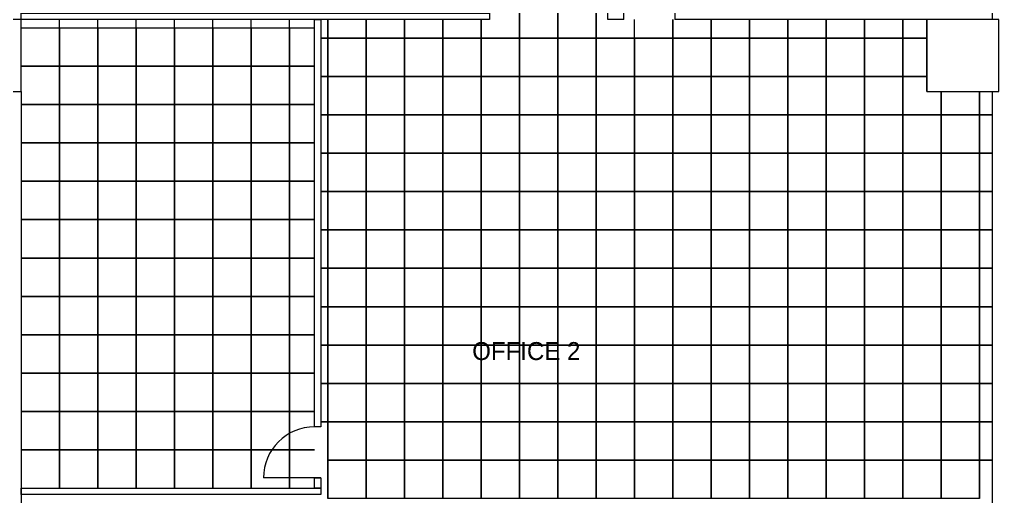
# Model space of a CAD drawing. Header units: millimetres. Extents: x 6000 to 109346, y -40506 to 46154.
# Drawn here: x 79883 to 95159, y 24026 to 31488 of the extents above; entities that cross this region are included whole.
import ezdxf

# ---------------------------------------------------------------- set-up
doc = ezdxf.new("R2010")
doc.units = ezdxf.units.MM
doc.layers.add('ARCH', color=7, linetype='Continuous', lineweight=5, true_color=0xa0a0a0)
doc.layers.add('Ceiling Grid', color=7, linetype='Continuous', lineweight=5, true_color=0xd2d2d2)

msp = doc.modelspace()

# ---------------------------------------------------------------- linework, layer by layer
at = {"layer": 'ARCH', "lineweight": 15}
for p, q in [((79908.4, 31488.1), (79908.4, 36595.6)), ((89090.9, 31488.1), (89090.9, 36595.6)), ((95109.3, 36595.6), (95109.3, 31488.1)), ((89341.7, 31488.1), (89341.7, 32388.1)), ((89341.7, 31488.1), (89090.9, 31488.1)), ((90141.7, 31588.1), (90141.7, 31488.1)), ((95090.9, 31488.1), (90141.7, 31488.1)), ((94084.3, 30363.1), (94084.3, 31488.1)), ((79908.4, 30363.1), (79908.4, 17050.6)), ((95109.3, 30363.1), (95109.3, 17050.6)), ((84601.9, 24316.3), (83701.9, 24316.3))]:
    msp.add_line(p, q, dxfattribs=at)
for points in [[(78783.4, 30363.1), (79908.4, 30363.1), (79908.4, 31488.1), (78783.4, 31488.1)], [(79908.4, 31588.1), (87239.6, 31588.1), (87239.6, 31488.1), (79908.4, 31488.1)], [(84501.9, 25116.3), (84501.9, 31488.1), (84601.9, 31488.1), (84601.9, 25116.3)], [(94084.3, 30363.1), (95209.3, 30363.1), (95209.3, 31488.1), (94084.3, 31488.1)], [(84501.9, 24316.3), (84601.9, 24316.3), (84601.9, 24156.9), (84501.9, 24156.9)], [(79908.4, 24156.9), (84601.9, 24156.9), (84601.9, 24056.9), (79908.4, 24056.9)]]:
    msp.add_lwpolyline(points, close=True, dxfattribs=at)
msp.add_arc((84501.9, 24316.3), 800, 90, 180, dxfattribs=at)
at = {"layer": 'Ceiling Grid', "lineweight": 15}
for p, q in [((88908.4, 31195.6), (88908.4, 31795.6)), ((80508.4, 31356.9), (80508.4, 31488.1)), ((81108.4, 31356.9), (81108.4, 31488.1)), ((81708.4, 31356.9), (81708.4, 31488.1)), ((82308.4, 31356.9), (82308.4, 31488.1)), ((82908.4, 31356.9), (82908.4, 31488.1)), ((83508.4, 31356.9), (83508.4, 31488.1)), ((84108.4, 31356.9), (84108.4, 31488.1)), ((84708.4, 31488.1), (84708.4, 31195.6)), ((89508.4, 31195.6), (89508.4, 31488.1)), ((90108.4, 31488.1), (90108.4, 31195.6)), ((90108.4, 31195.6), (90108.4, 31488.1)), ((90708.4, 31488.1), (90708.4, 31195.6)), ((90708.4, 31195.6), (90708.4, 31488.1)), ((91308.4, 31488.1), (91308.4, 31195.6)), ((91308.4, 31195.6), (91308.4, 31488.1)), ((91908.4, 31488.1), (91908.4, 31195.6)), ((91908.4, 31195.6), (91908.4, 31488.1)), ((92508.4, 31488.1), (92508.4, 31195.6)), ((92508.4, 31195.6), (92508.4, 31488.1)), ((93108.4, 31488.1), (93108.4, 31195.6)), ((93108.4, 31195.6), (93108.4, 31488.1)), ((93708.4, 31488.1), (93708.4, 31195.6)), ((93708.4, 31195.6), (93708.4, 31488.1)), ((79908.4, 31356.9), (80508.4, 31356.9)), ((80508.4, 31356.9), (80508.4, 30756.9)), ((84108.4, 31356.9), (84501.9, 31356.9)), ((84108.4, 30756.9), (84108.4, 31356.9)), ((84708.4, 31195.6), (84601.9, 31195.6)), ((84601.9, 31195.6), (84708.4, 31195.6)), ((84708.4, 31195.6), (84601.9, 31195.6)), ((84601.9, 31195.6), (84708.4, 31195.6)), ((84708.4, 31195.6), (84708.4, 30595.6)), ((84708.4, 31195.6), (84708.4, 30595.6)), ((89508.4, 31195.6), (88908.4, 31195.6)), ((90108.4, 31195.6), (89508.4, 31195.6)), ((90708.4, 31195.6), (90108.4, 31195.6)), ((91308.4, 31195.6), (90708.4, 31195.6)), ((91908.4, 31195.6), (91308.4, 31195.6)), ((92508.4, 31195.6), (91908.4, 31195.6)), ((93108.4, 31195.6), (92508.4, 31195.6)), ((93708.4, 31195.6), (93108.4, 31195.6)), ((94084.3, 31195.6), (93708.4, 31195.6)), ((93708.4, 31195.6), (94084.3, 31195.6)), ((93708.4, 30595.6), (93708.4, 31195.6)), ((80508.4, 30756.9), (79908.4, 30756.9)), ((79908.4, 30756.9), (80508.4, 30756.9)), ((80508.4, 30756.9), (80508.4, 30156.9)), ((84108.4, 30756.9), (84501.9, 30756.9)), ((84108.4, 30156.9), (84108.4, 30756.9)), ((84501.9, 30756.9), (84108.4, 30756.9)), ((84708.4, 30595.6), (84601.9, 30595.6)), ((84601.9, 30595.6), (84708.4, 30595.6)), ((84708.4, 30595.6), (84601.9, 30595.6)), ((84601.9, 30595.6), (84708.4, 30595.6)), ((84708.4, 30595.6), (84708.4, 29995.6)), ((84708.4, 30595.6), (84708.4, 29995.6)), ((94084.3, 30595.6), (93708.4, 30595.6)), ((94308.4, 29995.6), (94308.4, 30363.1)), ((94908.4, 30363.1), (94908.4, 29995.6)), ((94908.4, 29995.6), (94908.4, 30363.1)), ((80508.4, 30156.9), (79908.4, 30156.9)), ((79908.4, 30156.9), (80508.4, 30156.9)), ((80508.4, 30156.9), (80508.4, 29556.9)), ((84108.4, 30156.9), (84501.9, 30156.9)), ((84108.4, 29556.9), (84108.4, 30156.9)), ((84501.9, 30156.9), (84108.4, 30156.9)), ((84708.4, 29995.6), (84601.9, 29995.6)), ((84601.9, 29995.6), (84708.4, 29995.6)), ((84708.4, 29995.6), (84601.9, 29995.6)), ((84601.9, 29995.6), (84708.4, 29995.6)), ((84708.4, 29995.6), (84708.4, 29395.6)), ((84708.4, 29995.6), (84708.4, 29395.6)), ((94908.4, 29995.6), (94308.4, 29995.6)), ((95109.3, 29995.6), (94908.4, 29995.6)), ((94908.4, 29995.6), (95109.3, 29995.6)), ((94908.4, 29395.6), (94908.4, 29995.6)), ((80508.4, 29556.9), (79908.4, 29556.9)), ((79908.4, 29556.9), (80508.4, 29556.9)), ((80508.4, 29556.9), (80508.4, 28956.9)), ((84108.4, 29556.9), (84501.9, 29556.9)), ((84108.4, 28956.9), (84108.4, 29556.9)), ((84501.9, 29556.9), (84108.4, 29556.9)), ((84708.4, 29395.6), (84601.9, 29395.6)), ((84601.9, 29395.6), (84708.4, 29395.6)), ((84708.4, 29395.6), (84708.4, 28795.6)), ((95109.3, 29395.6), (94908.4, 29395.6)), ((94908.4, 29395.6), (95109.3, 29395.6)), ((94908.4, 28795.6), (94908.4, 29395.6)), ((80508.4, 28956.9), (79908.4, 28956.9)), ((79908.4, 28956.9), (80508.4, 28956.9)), ((80508.4, 28956.9), (80508.4, 28356.9)), ((84108.4, 28956.9), (84501.9, 28956.9)), ((84108.4, 28356.9), (84108.4, 28956.9)), ((84501.9, 28956.9), (84108.4, 28956.9)), ((84708.4, 28795.6), (84601.9, 28795.6)), ((84601.9, 28795.6), (84708.4, 28795.6)), ((84708.4, 28795.6), (84601.9, 28795.6)), ((84601.9, 28795.6), (84708.4, 28795.6)), ((84708.4, 28795.6), (84708.4, 28195.6)), ((84708.4, 28795.6), (84708.4, 28195.6)), ((95109.3, 28795.6), (94908.4, 28795.6)), ((94908.4, 28795.6), (95109.3, 28795.6)), ((94908.4, 28195.6), (94908.4, 28795.6)), ((80508.4, 28356.9), (79908.4, 28356.9)), ((79908.4, 28356.9), (80508.4, 28356.9)), ((80508.4, 28356.9), (80508.4, 27756.9)), ((84108.4, 28356.9), (84501.9, 28356.9)), ((84108.4, 27756.9), (84108.4, 28356.9)), ((84501.9, 28356.9), (84108.4, 28356.9)), ((84708.4, 28195.6), (84601.9, 28195.6)), ((84601.9, 28195.6), (84708.4, 28195.6)), ((84708.4, 28195.6), (84601.9, 28195.6)), ((84601.9, 28195.6), (84708.4, 28195.6)), ((84708.4, 28195.6), (84708.4, 27595.6)), ((84708.4, 28195.6), (84708.4, 27595.6)), ((95109.3, 28195.6), (94908.4, 28195.6)), ((94908.4, 28195.6), (95109.3, 28195.6)), ((94908.4, 27595.6), (94908.4, 28195.6)), ((80508.4, 27756.9), (79908.4, 27756.9)), ((79908.4, 27756.9), (80508.4, 27756.9)), ((80508.4, 27756.9), (80508.4, 27156.9)), ((84108.4, 27756.9), (84501.9, 27756.9)), ((84108.4, 27156.9), (84108.4, 27756.9)), ((84501.9, 27756.9), (84108.4, 27756.9)), ((84708.4, 27595.6), (84601.9, 27595.6)), ((84601.9, 27595.6), (84708.4, 27595.6)), ((84708.4, 27595.6), (84601.9, 27595.6)), ((84601.9, 27595.6), (84708.4, 27595.6)), ((84708.4, 27595.6), (84708.4, 26995.6)), ((84708.4, 27595.6), (84708.4, 26995.6)), ((95109.3, 27595.6), (94908.4, 27595.6)), ((94908.4, 27595.6), (95109.3, 27595.6)), ((94908.4, 26995.6), (94908.4, 27595.6)), ((80508.4, 27156.9), (79908.4, 27156.9)), ((79908.4, 27156.9), (80508.4, 27156.9)), ((80508.4, 27156.9), (80508.4, 26556.9)), ((84108.4, 27156.9), (84501.9, 27156.9)), ((84108.4, 26556.9), (84108.4, 27156.9)), ((84501.9, 27156.9), (84108.4, 27156.9)), ((84708.4, 26995.6), (84601.9, 26995.6)), ((84601.9, 26995.6), (84708.4, 26995.6)), ((84708.4, 26995.6), (84708.4, 26395.6)), ((95109.3, 26995.6), (94908.4, 26995.6)), ((94908.4, 26995.6), (95109.3, 26995.6)), ((94908.4, 26395.6), (94908.4, 26995.6)), ((80508.4, 26556.9), (79908.4, 26556.9)), ((79908.4, 26556.9), (80508.4, 26556.9)), ((80508.4, 26556.9), (80508.4, 25956.9)), ((84108.4, 26556.9), (84501.9, 26556.9)), ((84108.4, 25956.9), (84108.4, 26556.9)), ((84501.9, 26556.9), (84108.4, 26556.9)), ((84708.4, 26395.6), (84601.9, 26395.6)), ((84601.9, 26395.6), (84708.4, 26395.6)), ((84708.4, 26395.6), (84708.4, 25795.6)), ((95109.3, 26395.6), (94908.4, 26395.6)), ((94908.4, 26395.6), (95109.3, 26395.6)), ((94908.4, 25795.6), (94908.4, 26395.6)), ((80508.4, 25956.9), (79908.4, 25956.9)), ((79908.4, 25956.9), (80508.4, 25956.9)), ((80508.4, 25956.9), (80508.4, 25356.9)), ((84108.4, 25956.9), (84501.9, 25956.9)), ((84108.4, 25356.9), (84108.4, 25956.9)), ((84501.9, 25956.9), (84108.4, 25956.9)), ((84708.4, 25795.6), (84601.9, 25795.6)), ((84601.9, 25795.6), (84708.4, 25795.6)), ((84708.4, 25795.6), (84708.4, 25195.6)), ((95109.3, 25795.6), (94908.4, 25795.6)), ((94908.4, 25795.6), (95109.3, 25795.6)), ((94908.4, 25195.6), (94908.4, 25795.6)), ((80508.4, 25356.9), (79908.4, 25356.9)), ((79908.4, 25356.9), (80508.4, 25356.9)), ((80508.4, 25356.9), (80508.4, 24756.9)), ((84108.4, 25356.9), (84501.9, 25356.9)), ((84108.4, 24756.9), (84108.4, 25356.9)), ((84501.9, 25356.9), (84108.4, 25356.9)), ((84708.4, 25195.6), (84601.9, 25195.6)), ((84601.9, 25195.6), (84708.4, 25195.6)), ((84708.4, 25195.6), (84708.4, 24595.6)), ((95109.3, 25195.6), (94908.4, 25195.6)), ((94908.4, 25195.6), (95109.3, 25195.6)), ((94908.4, 24595.6), (94908.4, 25195.6)), ((80508.4, 24756.9), (79908.4, 24756.9)), ((79908.4, 24756.9), (80508.4, 24756.9)), ((80508.4, 24756.9), (80508.4, 24156.9)), ((80508.4, 24756.9), (81108.4, 24756.9)), ((80508.4, 24156.9), (80508.4, 24756.9)), ((81108.4, 24756.9), (81708.4, 24756.9)), ((81108.4, 24156.9), (81108.4, 24756.9)), ((81108.4, 24756.9), (81108.4, 24156.9)), ((81708.4, 24756.9), (82308.4, 24756.9)), ((81708.4, 24156.9), (81708.4, 24756.9)), ((81708.4, 24756.9), (81708.4, 24156.9)), ((82308.4, 24756.9), (82908.4, 24756.9)), ((82308.4, 24156.9), (82308.4, 24756.9)), ((82308.4, 24756.9), (82308.4, 24156.9)), ((82908.4, 24756.9), (83508.4, 24756.9)), ((82908.4, 24156.9), (82908.4, 24756.9)), ((82908.4, 24756.9), (82908.4, 24156.9)), ((83508.4, 24756.9), (84108.4, 24756.9)), ((83508.4, 24156.9), (83508.4, 24756.9)), ((83508.4, 24756.9), (83508.4, 24156.9)), ((84108.4, 24756.9), (84501.9, 24756.9)), ((84108.4, 24156.9), (84108.4, 24756.9)), ((84501.9, 24756.9), (84108.4, 24756.9)), ((84108.4, 24756.9), (84108.4, 24156.9)), ((84708.4, 24595.6), (84708.4, 23995.6)), ((95109.3, 24595.6), (94908.4, 24595.6)), ((94908.4, 24595.6), (95109.3, 24595.6)), ((94908.4, 23995.6), (94908.4, 24595.6))]:
    msp.add_line(p, q, dxfattribs=at)
for points in [[(87108.4, 31588.1), (87108.4, 31795.6), (87708.4, 31795.6), (87708.4, 31195.6), (87108.4, 31195.6), (87108.4, 31488.1)], [(85308.4, 31488.1), (85308.4, 31195.6), (84708.4, 31195.6), (84708.4, 31488.1)], [(85908.4, 31488.1), (85908.4, 31195.6), (85308.4, 31195.6), (85308.4, 31488.1)], [(86508.4, 31488.1), (86508.4, 31195.6), (85908.4, 31195.6), (85908.4, 31488.1)], [(87108.4, 31488.1), (87108.4, 31195.6), (86508.4, 31195.6), (86508.4, 31488.1)], [(94308.4, 30363.1), (94308.4, 29995.6), (93708.4, 29995.6), (93708.4, 30595.6), (94084.3, 30595.6)]]:
    msp.add_lwpolyline(points, dxfattribs=at)
for points in [[(87708.4, 31795.6), (88308.4, 31795.6), (88308.4, 31195.6), (87708.4, 31195.6)], [(88308.4, 31795.6), (88908.4, 31795.6), (88908.4, 31195.6), (88308.4, 31195.6)], [(80508.4, 31356.9), (81108.4, 31356.9), (81108.4, 30756.9), (80508.4, 30756.9)], [(81108.4, 31356.9), (81708.4, 31356.9), (81708.4, 30756.9), (81108.4, 30756.9)], [(81708.4, 31356.9), (82308.4, 31356.9), (82308.4, 30756.9), (81708.4, 30756.9)], [(82308.4, 31356.9), (82908.4, 31356.9), (82908.4, 30756.9), (82308.4, 30756.9)], [(82908.4, 31356.9), (83508.4, 31356.9), (83508.4, 30756.9), (82908.4, 30756.9)], [(83508.4, 31356.9), (84108.4, 31356.9), (84108.4, 30756.9), (83508.4, 30756.9)], [(84708.4, 31195.6), (85308.4, 31195.6), (85308.4, 30595.6), (84708.4, 30595.6)], [(85308.4, 31195.6), (85908.4, 31195.6), (85908.4, 30595.6), (85308.4, 30595.6)], [(85908.4, 31195.6), (86508.4, 31195.6), (86508.4, 30595.6), (85908.4, 30595.6)], [(86508.4, 31195.6), (87108.4, 31195.6), (87108.4, 30595.6), (86508.4, 30595.6)], [(87108.4, 31195.6), (87708.4, 31195.6), (87708.4, 30595.6), (87108.4, 30595.6)], [(87708.4, 31195.6), (88308.4, 31195.6), (88308.4, 30595.6), (87708.4, 30595.6)], [(88308.4, 31195.6), (88908.4, 31195.6), (88908.4, 30595.6), (88308.4, 30595.6)], [(88908.4, 31195.6), (89508.4, 31195.6), (89508.4, 30595.6), (88908.4, 30595.6)], [(89508.4, 31195.6), (90108.4, 31195.6), (90108.4, 30595.6), (89508.4, 30595.6)], [(90108.4, 31195.6), (90708.4, 31195.6), (90708.4, 30595.6), (90108.4, 30595.6)], [(90708.4, 31195.6), (91308.4, 31195.6), (91308.4, 30595.6), (90708.4, 30595.6)], [(91308.4, 31195.6), (91908.4, 31195.6), (91908.4, 30595.6), (91308.4, 30595.6)], [(91908.4, 31195.6), (92508.4, 31195.6), (92508.4, 30595.6), (91908.4, 30595.6)], [(92508.4, 31195.6), (93108.4, 31195.6), (93108.4, 30595.6), (92508.4, 30595.6)], [(93108.4, 31195.6), (93708.4, 31195.6), (93708.4, 30595.6), (93108.4, 30595.6)], [(80508.4, 30756.9), (81108.4, 30756.9), (81108.4, 30156.9), (80508.4, 30156.9)], [(81108.4, 30756.9), (81708.4, 30756.9), (81708.4, 30156.9), (81108.4, 30156.9)], [(81708.4, 30756.9), (82308.4, 30756.9), (82308.4, 30156.9), (81708.4, 30156.9)], [(82308.4, 30756.9), (82908.4, 30756.9), (82908.4, 30156.9), (82308.4, 30156.9)], [(82908.4, 30756.9), (83508.4, 30756.9), (83508.4, 30156.9), (82908.4, 30156.9)], [(83508.4, 30756.9), (84108.4, 30756.9), (84108.4, 30156.9), (83508.4, 30156.9)], [(84708.4, 30595.6), (85308.4, 30595.6), (85308.4, 29995.6), (84708.4, 29995.6)], [(85308.4, 30595.6), (85908.4, 30595.6), (85908.4, 29995.6), (85308.4, 29995.6)], [(85908.4, 30595.6), (86508.4, 30595.6), (86508.4, 29995.6), (85908.4, 29995.6)], [(86508.4, 30595.6), (87108.4, 30595.6), (87108.4, 29995.6), (86508.4, 29995.6)], [(87108.4, 30595.6), (87708.4, 30595.6), (87708.4, 29995.6), (87108.4, 29995.6)], [(87708.4, 30595.6), (88308.4, 30595.6), (88308.4, 29995.6), (87708.4, 29995.6)], [(88308.4, 30595.6), (88908.4, 30595.6), (88908.4, 29995.6), (88308.4, 29995.6)], [(88908.4, 30595.6), (89508.4, 30595.6), (89508.4, 29995.6), (88908.4, 29995.6)], [(89508.4, 30595.6), (90108.4, 30595.6), (90108.4, 29995.6), (89508.4, 29995.6)], [(90108.4, 30595.6), (90708.4, 30595.6), (90708.4, 29995.6), (90108.4, 29995.6)], [(90708.4, 30595.6), (91308.4, 30595.6), (91308.4, 29995.6), (90708.4, 29995.6)], [(91308.4, 30595.6), (91908.4, 30595.6), (91908.4, 29995.6), (91308.4, 29995.6)], [(91908.4, 30595.6), (92508.4, 30595.6), (92508.4, 29995.6), (91908.4, 29995.6)], [(92508.4, 30595.6), (93108.4, 30595.6), (93108.4, 29995.6), (92508.4, 29995.6)], [(93108.4, 30595.6), (93708.4, 30595.6), (93708.4, 29995.6), (93108.4, 29995.6)], [(80508.4, 30156.9), (81108.4, 30156.9), (81108.4, 29556.9), (80508.4, 29556.9)], [(81108.4, 30156.9), (81708.4, 30156.9), (81708.4, 29556.9), (81108.4, 29556.9)], [(81708.4, 30156.9), (82308.4, 30156.9), (82308.4, 29556.9), (81708.4, 29556.9)], [(82308.4, 30156.9), (82908.4, 30156.9), (82908.4, 29556.9), (82308.4, 29556.9)], [(82908.4, 30156.9), (83508.4, 30156.9), (83508.4, 29556.9), (82908.4, 29556.9)], [(83508.4, 30156.9), (84108.4, 30156.9), (84108.4, 29556.9), (83508.4, 29556.9)], [(84708.4, 29995.6), (85308.4, 29995.6), (85308.4, 29395.6), (84708.4, 29395.6)], [(85308.4, 29995.6), (85908.4, 29995.6), (85908.4, 29395.6), (85308.4, 29395.6)], [(85908.4, 29995.6), (86508.4, 29995.6), (86508.4, 29395.6), (85908.4, 29395.6)], [(86508.4, 29995.6), (87108.4, 29995.6), (87108.4, 29395.6), (86508.4, 29395.6)], [(87108.4, 29995.6), (87708.4, 29995.6), (87708.4, 29395.6), (87108.4, 29395.6)], [(87708.4, 29995.6), (88308.4, 29995.6), (88308.4, 29395.6), (87708.4, 29395.6)], [(88308.4, 29995.6), (88908.4, 29995.6), (88908.4, 29395.6), (88308.4, 29395.6)], [(88908.4, 29995.6), (89508.4, 29995.6), (89508.4, 29395.6), (88908.4, 29395.6)], [(89508.4, 29995.6), (90108.4, 29995.6), (90108.4, 29395.6), (89508.4, 29395.6)], [(90108.4, 29995.6), (90708.4, 29995.6), (90708.4, 29395.6), (90108.4, 29395.6)], [(90708.4, 29995.6), (91308.4, 29995.6), (91308.4, 29395.6), (90708.4, 29395.6)], [(91308.4, 29995.6), (91908.4, 29995.6), (91908.4, 29395.6), (91308.4, 29395.6)], [(91908.4, 29995.6), (92508.4, 29995.6), (92508.4, 29395.6), (91908.4, 29395.6)], [(92508.4, 29995.6), (93108.4, 29995.6), (93108.4, 29395.6), (92508.4, 29395.6)], [(93108.4, 29995.6), (93708.4, 29995.6), (93708.4, 29395.6), (93108.4, 29395.6)], [(93708.4, 29995.6), (94308.4, 29995.6), (94308.4, 29395.6), (93708.4, 29395.6)], [(94308.4, 29995.6), (94908.4, 29995.6), (94908.4, 29395.6), (94308.4, 29395.6)], [(80508.4, 29556.9), (81108.4, 29556.9), (81108.4, 28956.9), (80508.4, 28956.9)], [(81108.4, 29556.9), (81708.4, 29556.9), (81708.4, 28956.9), (81108.4, 28956.9)], [(81708.4, 29556.9), (82308.4, 29556.9), (82308.4, 28956.9), (81708.4, 28956.9)], [(82308.4, 29556.9), (82908.4, 29556.9), (82908.4, 28956.9), (82308.4, 28956.9)], [(82908.4, 29556.9), (83508.4, 29556.9), (83508.4, 28956.9), (82908.4, 28956.9)], [(83508.4, 29556.9), (84108.4, 29556.9), (84108.4, 28956.9), (83508.4, 28956.9)], [(84708.4, 29395.6), (85308.4, 29395.6), (85308.4, 28795.6), (84708.4, 28795.6)], [(85308.4, 29395.6), (85908.4, 29395.6), (85908.4, 28795.6), (85308.4, 28795.6)], [(85908.4, 29395.6), (86508.4, 29395.6), (86508.4, 28795.6), (85908.4, 28795.6)], [(86508.4, 29395.6), (87108.4, 29395.6), (87108.4, 28795.6), (86508.4, 28795.6)], [(87108.4, 29395.6), (87708.4, 29395.6), (87708.4, 28795.6), (87108.4, 28795.6)], [(87708.4, 29395.6), (88308.4, 29395.6), (88308.4, 28795.6), (87708.4, 28795.6)], [(88308.4, 29395.6), (88908.4, 29395.6), (88908.4, 28795.6), (88308.4, 28795.6)], [(88908.4, 29395.6), (89508.4, 29395.6), (89508.4, 28795.6), (88908.4, 28795.6)], [(89508.4, 29395.6), (90108.4, 29395.6), (90108.4, 28795.6), (89508.4, 28795.6)], [(90108.4, 29395.6), (90708.4, 29395.6), (90708.4, 28795.6), (90108.4, 28795.6)], [(90708.4, 29395.6), (91308.4, 29395.6), (91308.4, 28795.6), (90708.4, 28795.6)], [(91308.4, 29395.6), (91908.4, 29395.6), (91908.4, 28795.6), (91308.4, 28795.6)], [(91908.4, 29395.6), (92508.4, 29395.6), (92508.4, 28795.6), (91908.4, 28795.6)], [(92508.4, 29395.6), (93108.4, 29395.6), (93108.4, 28795.6), (92508.4, 28795.6)], [(93108.4, 29395.6), (93708.4, 29395.6), (93708.4, 28795.6), (93108.4, 28795.6)], [(93708.4, 29395.6), (94308.4, 29395.6), (94308.4, 28795.6), (93708.4, 28795.6)], [(94308.4, 29395.6), (94908.4, 29395.6), (94908.4, 28795.6), (94308.4, 28795.6)], [(80508.4, 28956.9), (81108.4, 28956.9), (81108.4, 28356.9), (80508.4, 28356.9)], [(81108.4, 28956.9), (81708.4, 28956.9), (81708.4, 28356.9), (81108.4, 28356.9)], [(81708.4, 28956.9), (82308.4, 28956.9), (82308.4, 28356.9), (81708.4, 28356.9)], [(82308.4, 28956.9), (82908.4, 28956.9), (82908.4, 28356.9), (82308.4, 28356.9)], [(82908.4, 28956.9), (83508.4, 28956.9), (83508.4, 28356.9), (82908.4, 28356.9)], [(83508.4, 28956.9), (84108.4, 28956.9), (84108.4, 28356.9), (83508.4, 28356.9)], [(84708.4, 28795.6), (85308.4, 28795.6), (85308.4, 28195.6), (84708.4, 28195.6)], [(85308.4, 28795.6), (85908.4, 28795.6), (85908.4, 28195.6), (85308.4, 28195.6)], [(85908.4, 28795.6), (86508.4, 28795.6), (86508.4, 28195.6), (85908.4, 28195.6)], [(86508.4, 28795.6), (87108.4, 28795.6), (87108.4, 28195.6), (86508.4, 28195.6)], [(87108.4, 28795.6), (87708.4, 28795.6), (87708.4, 28195.6), (87108.4, 28195.6)], [(87708.4, 28795.6), (88308.4, 28795.6), (88308.4, 28195.6), (87708.4, 28195.6)], [(88308.4, 28795.6), (88908.4, 28795.6), (88908.4, 28195.6), (88308.4, 28195.6)], [(88908.4, 28795.6), (89508.4, 28795.6), (89508.4, 28195.6), (88908.4, 28195.6)], [(89508.4, 28795.6), (90108.4, 28795.6), (90108.4, 28195.6), (89508.4, 28195.6)], [(90108.4, 28795.6), (90708.4, 28795.6), (90708.4, 28195.6), (90108.4, 28195.6)], [(90708.4, 28795.6), (91308.4, 28795.6), (91308.4, 28195.6), (90708.4, 28195.6)], [(91308.4, 28795.6), (91908.4, 28795.6), (91908.4, 28195.6), (91308.4, 28195.6)], [(91908.4, 28795.6), (92508.4, 28795.6), (92508.4, 28195.6), (91908.4, 28195.6)], [(92508.4, 28795.6), (93108.4, 28795.6), (93108.4, 28195.6), (92508.4, 28195.6)], [(93108.4, 28795.6), (93708.4, 28795.6), (93708.4, 28195.6), (93108.4, 28195.6)], [(93708.4, 28795.6), (94308.4, 28795.6), (94308.4, 28195.6), (93708.4, 28195.6)], [(94308.4, 28795.6), (94908.4, 28795.6), (94908.4, 28195.6), (94308.4, 28195.6)], [(80508.4, 28356.9), (81108.4, 28356.9), (81108.4, 27756.9), (80508.4, 27756.9)], [(81108.4, 28356.9), (81708.4, 28356.9), (81708.4, 27756.9), (81108.4, 27756.9)], [(81708.4, 28356.9), (82308.4, 28356.9), (82308.4, 27756.9), (81708.4, 27756.9)], [(82308.4, 28356.9), (82908.4, 28356.9), (82908.4, 27756.9), (82308.4, 27756.9)], [(82908.4, 28356.9), (83508.4, 28356.9), (83508.4, 27756.9), (82908.4, 27756.9)], [(83508.4, 28356.9), (84108.4, 28356.9), (84108.4, 27756.9), (83508.4, 27756.9)], [(84708.4, 28195.6), (85308.4, 28195.6), (85308.4, 27595.6), (84708.4, 27595.6)], [(85308.4, 28195.6), (85908.4, 28195.6), (85908.4, 27595.6), (85308.4, 27595.6)], [(85908.4, 28195.6), (86508.4, 28195.6), (86508.4, 27595.6), (85908.4, 27595.6)], [(86508.4, 28195.6), (87108.4, 28195.6), (87108.4, 27595.6), (86508.4, 27595.6)], [(87108.4, 28195.6), (87708.4, 28195.6), (87708.4, 27595.6), (87108.4, 27595.6)], [(87708.4, 28195.6), (88308.4, 28195.6), (88308.4, 27595.6), (87708.4, 27595.6)], [(88308.4, 28195.6), (88908.4, 28195.6), (88908.4, 27595.6), (88308.4, 27595.6)], [(88908.4, 28195.6), (89508.4, 28195.6), (89508.4, 27595.6), (88908.4, 27595.6)], [(89508.4, 28195.6), (90108.4, 28195.6), (90108.4, 27595.6), (89508.4, 27595.6)], [(90108.4, 28195.6), (90708.4, 28195.6), (90708.4, 27595.6), (90108.4, 27595.6)], [(90708.4, 28195.6), (91308.4, 28195.6), (91308.4, 27595.6), (90708.4, 27595.6)], [(91308.4, 28195.6), (91908.4, 28195.6), (91908.4, 27595.6), (91308.4, 27595.6)], [(91908.4, 28195.6), (92508.4, 28195.6), (92508.4, 27595.6), (91908.4, 27595.6)], [(92508.4, 28195.6), (93108.4, 28195.6), (93108.4, 27595.6), (92508.4, 27595.6)], [(93108.4, 28195.6), (93708.4, 28195.6), (93708.4, 27595.6), (93108.4, 27595.6)], [(93708.4, 28195.6), (94308.4, 28195.6), (94308.4, 27595.6), (93708.4, 27595.6)], [(94308.4, 28195.6), (94908.4, 28195.6), (94908.4, 27595.6), (94308.4, 27595.6)], [(80508.4, 27756.9), (81108.4, 27756.9), (81108.4, 27156.9), (80508.4, 27156.9)], [(81108.4, 27756.9), (81708.4, 27756.9), (81708.4, 27156.9), (81108.4, 27156.9)], [(81708.4, 27756.9), (82308.4, 27756.9), (82308.4, 27156.9), (81708.4, 27156.9)], [(82308.4, 27756.9), (82908.4, 27756.9), (82908.4, 27156.9), (82308.4, 27156.9)], [(82908.4, 27756.9), (83508.4, 27756.9), (83508.4, 27156.9), (82908.4, 27156.9)], [(83508.4, 27756.9), (84108.4, 27756.9), (84108.4, 27156.9), (83508.4, 27156.9)], [(84708.4, 27595.6), (85308.4, 27595.6), (85308.4, 26995.6), (84708.4, 26995.6)], [(85308.4, 27595.6), (85908.4, 27595.6), (85908.4, 26995.6), (85308.4, 26995.6)], [(85908.4, 27595.6), (86508.4, 27595.6), (86508.4, 26995.6), (85908.4, 26995.6)], [(86508.4, 27595.6), (87108.4, 27595.6), (87108.4, 26995.6), (86508.4, 26995.6)], [(87108.4, 27595.6), (87708.4, 27595.6), (87708.4, 26995.6), (87108.4, 26995.6)], [(87708.4, 27595.6), (88308.4, 27595.6), (88308.4, 26995.6), (87708.4, 26995.6)], [(88308.4, 27595.6), (88908.4, 27595.6), (88908.4, 26995.6), (88308.4, 26995.6)], [(88908.4, 27595.6), (89508.4, 27595.6), (89508.4, 26995.6), (88908.4, 26995.6)], [(89508.4, 27595.6), (90108.4, 27595.6), (90108.4, 26995.6), (89508.4, 26995.6)], [(90108.4, 27595.6), (90708.4, 27595.6), (90708.4, 26995.6), (90108.4, 26995.6)], [(90708.4, 27595.6), (91308.4, 27595.6), (91308.4, 26995.6), (90708.4, 26995.6)], [(91308.4, 27595.6), (91908.4, 27595.6), (91908.4, 26995.6), (91308.4, 26995.6)], [(91908.4, 27595.6), (92508.4, 27595.6), (92508.4, 26995.6), (91908.4, 26995.6)], [(92508.4, 27595.6), (93108.4, 27595.6), (93108.4, 26995.6), (92508.4, 26995.6)], [(93108.4, 27595.6), (93708.4, 27595.6), (93708.4, 26995.6), (93108.4, 26995.6)], [(93708.4, 27595.6), (94308.4, 27595.6), (94308.4, 26995.6), (93708.4, 26995.6)], [(94308.4, 27595.6), (94908.4, 27595.6), (94908.4, 26995.6), (94308.4, 26995.6)], [(80508.4, 27156.9), (81108.4, 27156.9), (81108.4, 26556.9), (80508.4, 26556.9)], [(81108.4, 27156.9), (81708.4, 27156.9), (81708.4, 26556.9), (81108.4, 26556.9)], [(81708.4, 27156.9), (82308.4, 27156.9), (82308.4, 26556.9), (81708.4, 26556.9)], [(82308.4, 27156.9), (82908.4, 27156.9), (82908.4, 26556.9), (82308.4, 26556.9)], [(82908.4, 27156.9), (83508.4, 27156.9), (83508.4, 26556.9), (82908.4, 26556.9)], [(83508.4, 27156.9), (84108.4, 27156.9), (84108.4, 26556.9), (83508.4, 26556.9)], [(84708.4, 26995.6), (85308.4, 26995.6), (85308.4, 26395.6), (84708.4, 26395.6)], [(85308.4, 26995.6), (85908.4, 26995.6), (85908.4, 26395.6), (85308.4, 26395.6)], [(85908.4, 26995.6), (86508.4, 26995.6), (86508.4, 26395.6), (85908.4, 26395.6)], [(86508.4, 26995.6), (87108.4, 26995.6), (87108.4, 26395.6), (86508.4, 26395.6)], [(87108.4, 26995.6), (87708.4, 26995.6), (87708.4, 26395.6), (87108.4, 26395.6)], [(87708.4, 26995.6), (88308.4, 26995.6), (88308.4, 26395.6), (87708.4, 26395.6)], [(88308.4, 26995.6), (88908.4, 26995.6), (88908.4, 26395.6), (88308.4, 26395.6)], [(88908.4, 26995.6), (89508.4, 26995.6), (89508.4, 26395.6), (88908.4, 26395.6)], [(89508.4, 26995.6), (90108.4, 26995.6), (90108.4, 26395.6), (89508.4, 26395.6)], [(90108.4, 26995.6), (90708.4, 26995.6), (90708.4, 26395.6), (90108.4, 26395.6)], [(90708.4, 26995.6), (91308.4, 26995.6), (91308.4, 26395.6), (90708.4, 26395.6)], [(91308.4, 26995.6), (91908.4, 26995.6), (91908.4, 26395.6), (91308.4, 26395.6)], [(91908.4, 26995.6), (92508.4, 26995.6), (92508.4, 26395.6), (91908.4, 26395.6)], [(92508.4, 26995.6), (93108.4, 26995.6), (93108.4, 26395.6), (92508.4, 26395.6)], [(93108.4, 26995.6), (93708.4, 26995.6), (93708.4, 26395.6), (93108.4, 26395.6)], [(93708.4, 26995.6), (94308.4, 26995.6), (94308.4, 26395.6), (93708.4, 26395.6)], [(94308.4, 26995.6), (94908.4, 26995.6), (94908.4, 26395.6), (94308.4, 26395.6)], [(80508.4, 26556.9), (81108.4, 26556.9), (81108.4, 25956.9), (80508.4, 25956.9)], [(81108.4, 26556.9), (81708.4, 26556.9), (81708.4, 25956.9), (81108.4, 25956.9)], [(81708.4, 26556.9), (82308.4, 26556.9), (82308.4, 25956.9), (81708.4, 25956.9)], [(82308.4, 26556.9), (82908.4, 26556.9), (82908.4, 25956.9), (82308.4, 25956.9)], [(82908.4, 26556.9), (83508.4, 26556.9), (83508.4, 25956.9), (82908.4, 25956.9)], [(83508.4, 26556.9), (84108.4, 26556.9), (84108.4, 25956.9), (83508.4, 25956.9)], [(84708.4, 26395.6), (85308.4, 26395.6), (85308.4, 25795.6), (84708.4, 25795.6)], [(85308.4, 26395.6), (85908.4, 26395.6), (85908.4, 25795.6), (85308.4, 25795.6)], [(85908.4, 26395.6), (86508.4, 26395.6), (86508.4, 25795.6), (85908.4, 25795.6)], [(86508.4, 26395.6), (87108.4, 26395.6), (87108.4, 25795.6), (86508.4, 25795.6)], [(87108.4, 26395.6), (87708.4, 26395.6), (87708.4, 25795.6), (87108.4, 25795.6)], [(87708.4, 26395.6), (88308.4, 26395.6), (88308.4, 25795.6), (87708.4, 25795.6)], [(88308.4, 26395.6), (88908.4, 26395.6), (88908.4, 25795.6), (88308.4, 25795.6)], [(88908.4, 26395.6), (89508.4, 26395.6), (89508.4, 25795.6), (88908.4, 25795.6)], [(89508.4, 26395.6), (90108.4, 26395.6), (90108.4, 25795.6), (89508.4, 25795.6)], [(90108.4, 26395.6), (90708.4, 26395.6), (90708.4, 25795.6), (90108.4, 25795.6)], [(90708.4, 26395.6), (91308.4, 26395.6), (91308.4, 25795.6), (90708.4, 25795.6)], [(91308.4, 26395.6), (91908.4, 26395.6), (91908.4, 25795.6), (91308.4, 25795.6)], [(91908.4, 26395.6), (92508.4, 26395.6), (92508.4, 25795.6), (91908.4, 25795.6)], [(92508.4, 26395.6), (93108.4, 26395.6), (93108.4, 25795.6), (92508.4, 25795.6)], [(93108.4, 26395.6), (93708.4, 26395.6), (93708.4, 25795.6), (93108.4, 25795.6)], [(93708.4, 26395.6), (94308.4, 26395.6), (94308.4, 25795.6), (93708.4, 25795.6)], [(94308.4, 26395.6), (94908.4, 26395.6), (94908.4, 25795.6), (94308.4, 25795.6)], [(80508.4, 25956.9), (81108.4, 25956.9), (81108.4, 25356.9), (80508.4, 25356.9)], [(81108.4, 25956.9), (81708.4, 25956.9), (81708.4, 25356.9), (81108.4, 25356.9)], [(81708.4, 25956.9), (82308.4, 25956.9), (82308.4, 25356.9), (81708.4, 25356.9)], [(82308.4, 25956.9), (82908.4, 25956.9), (82908.4, 25356.9), (82308.4, 25356.9)], [(82908.4, 25956.9), (83508.4, 25956.9), (83508.4, 25356.9), (82908.4, 25356.9)], [(83508.4, 25956.9), (84108.4, 25956.9), (84108.4, 25356.9), (83508.4, 25356.9)], [(84708.4, 25795.6), (85308.4, 25795.6), (85308.4, 25195.6), (84708.4, 25195.6)], [(85308.4, 25795.6), (85908.4, 25795.6), (85908.4, 25195.6), (85308.4, 25195.6)], [(85908.4, 25795.6), (86508.4, 25795.6), (86508.4, 25195.6), (85908.4, 25195.6)], [(86508.4, 25795.6), (87108.4, 25795.6), (87108.4, 25195.6), (86508.4, 25195.6)], [(87108.4, 25795.6), (87708.4, 25795.6), (87708.4, 25195.6), (87108.4, 25195.6)], [(87708.4, 25795.6), (88308.4, 25795.6), (88308.4, 25195.6), (87708.4, 25195.6)], [(88308.4, 25795.6), (88908.4, 25795.6), (88908.4, 25195.6), (88308.4, 25195.6)], [(88908.4, 25795.6), (89508.4, 25795.6), (89508.4, 25195.6), (88908.4, 25195.6)], [(89508.4, 25795.6), (90108.4, 25795.6), (90108.4, 25195.6), (89508.4, 25195.6)], [(90108.4, 25795.6), (90708.4, 25795.6), (90708.4, 25195.6), (90108.4, 25195.6)], [(90708.4, 25795.6), (91308.4, 25795.6), (91308.4, 25195.6), (90708.4, 25195.6)], [(91308.4, 25795.6), (91908.4, 25795.6), (91908.4, 25195.6), (91308.4, 25195.6)], [(91908.4, 25795.6), (92508.4, 25795.6), (92508.4, 25195.6), (91908.4, 25195.6)], [(92508.4, 25795.6), (93108.4, 25795.6), (93108.4, 25195.6), (92508.4, 25195.6)], [(93108.4, 25795.6), (93708.4, 25795.6), (93708.4, 25195.6), (93108.4, 25195.6)], [(93708.4, 25795.6), (94308.4, 25795.6), (94308.4, 25195.6), (93708.4, 25195.6)], [(94308.4, 25795.6), (94908.4, 25795.6), (94908.4, 25195.6), (94308.4, 25195.6)], [(80508.4, 25356.9), (81108.4, 25356.9), (81108.4, 24756.9), (80508.4, 24756.9)], [(81108.4, 25356.9), (81708.4, 25356.9), (81708.4, 24756.9), (81108.4, 24756.9)], [(81708.4, 25356.9), (82308.4, 25356.9), (82308.4, 24756.9), (81708.4, 24756.9)], [(82308.4, 25356.9), (82908.4, 25356.9), (82908.4, 24756.9), (82308.4, 24756.9)], [(82908.4, 25356.9), (83508.4, 25356.9), (83508.4, 24756.9), (82908.4, 24756.9)], [(83508.4, 25356.9), (84108.4, 25356.9), (84108.4, 24756.9), (83508.4, 24756.9)], [(84708.4, 25195.6), (85308.4, 25195.6), (85308.4, 24595.6), (84708.4, 24595.6)], [(85308.4, 25195.6), (85908.4, 25195.6), (85908.4, 24595.6), (85308.4, 24595.6)], [(85908.4, 25195.6), (86508.4, 25195.6), (86508.4, 24595.6), (85908.4, 24595.6)], [(86508.4, 25195.6), (87108.4, 25195.6), (87108.4, 24595.6), (86508.4, 24595.6)], [(87108.4, 25195.6), (87708.4, 25195.6), (87708.4, 24595.6), (87108.4, 24595.6)], [(87708.4, 25195.6), (88308.4, 25195.6), (88308.4, 24595.6), (87708.4, 24595.6)], [(88308.4, 25195.6), (88908.4, 25195.6), (88908.4, 24595.6), (88308.4, 24595.6)], [(88908.4, 25195.6), (89508.4, 25195.6), (89508.4, 24595.6), (88908.4, 24595.6)], [(89508.4, 25195.6), (90108.4, 25195.6), (90108.4, 24595.6), (89508.4, 24595.6)], [(90108.4, 25195.6), (90708.4, 25195.6), (90708.4, 24595.6), (90108.4, 24595.6)], [(90708.4, 25195.6), (91308.4, 25195.6), (91308.4, 24595.6), (90708.4, 24595.6)], [(91308.4, 25195.6), (91908.4, 25195.6), (91908.4, 24595.6), (91308.4, 24595.6)], [(91908.4, 25195.6), (92508.4, 25195.6), (92508.4, 24595.6), (91908.4, 24595.6)], [(92508.4, 25195.6), (93108.4, 25195.6), (93108.4, 24595.6), (92508.4, 24595.6)], [(93108.4, 25195.6), (93708.4, 25195.6), (93708.4, 24595.6), (93108.4, 24595.6)], [(93708.4, 25195.6), (94308.4, 25195.6), (94308.4, 24595.6), (93708.4, 24595.6)], [(94308.4, 25195.6), (94908.4, 25195.6), (94908.4, 24595.6), (94308.4, 24595.6)], [(84708.4, 24595.6), (85308.4, 24595.6), (85308.4, 23995.6), (84708.4, 23995.6)], [(85308.4, 24595.6), (85908.4, 24595.6), (85908.4, 23995.6), (85308.4, 23995.6)], [(85908.4, 24595.6), (86508.4, 24595.6), (86508.4, 23995.6), (85908.4, 23995.6)], [(86508.4, 24595.6), (87108.4, 24595.6), (87108.4, 23995.6), (86508.4, 23995.6)], [(87108.4, 24595.6), (87708.4, 24595.6), (87708.4, 23995.6), (87108.4, 23995.6)], [(87708.4, 24595.6), (88308.4, 24595.6), (88308.4, 23995.6), (87708.4, 23995.6)], [(88308.4, 24595.6), (88908.4, 24595.6), (88908.4, 23995.6), (88308.4, 23995.6)], [(88908.4, 24595.6), (89508.4, 24595.6), (89508.4, 23995.6), (88908.4, 23995.6)], [(89508.4, 24595.6), (90108.4, 24595.6), (90108.4, 23995.6), (89508.4, 23995.6)], [(90108.4, 24595.6), (90708.4, 24595.6), (90708.4, 23995.6), (90108.4, 23995.6)], [(90708.4, 24595.6), (91308.4, 24595.6), (91308.4, 23995.6), (90708.4, 23995.6)], [(91308.4, 24595.6), (91908.4, 24595.6), (91908.4, 23995.6), (91308.4, 23995.6)], [(91908.4, 24595.6), (92508.4, 24595.6), (92508.4, 23995.6), (91908.4, 23995.6)], [(92508.4, 24595.6), (93108.4, 24595.6), (93108.4, 23995.6), (92508.4, 23995.6)], [(93108.4, 24595.6), (93708.4, 24595.6), (93708.4, 23995.6), (93108.4, 23995.6)], [(93708.4, 24595.6), (94308.4, 24595.6), (94308.4, 23995.6), (93708.4, 23995.6)], [(94308.4, 24595.6), (94908.4, 24595.6), (94908.4, 23995.6), (94308.4, 23995.6)]]:
    msp.add_lwpolyline(points, close=True, dxfattribs=at)

# ---------------------------------------------------------------- texts
at = {"layer": 'ARCH', "linetype": 'ByBlock', "lineweight": 9}
msp.add_text('OFFICE 2', height=281.25, dxfattribs=at).set_placement((86969.1, 26160.5))

doc.saveas('drawing.dxf')
